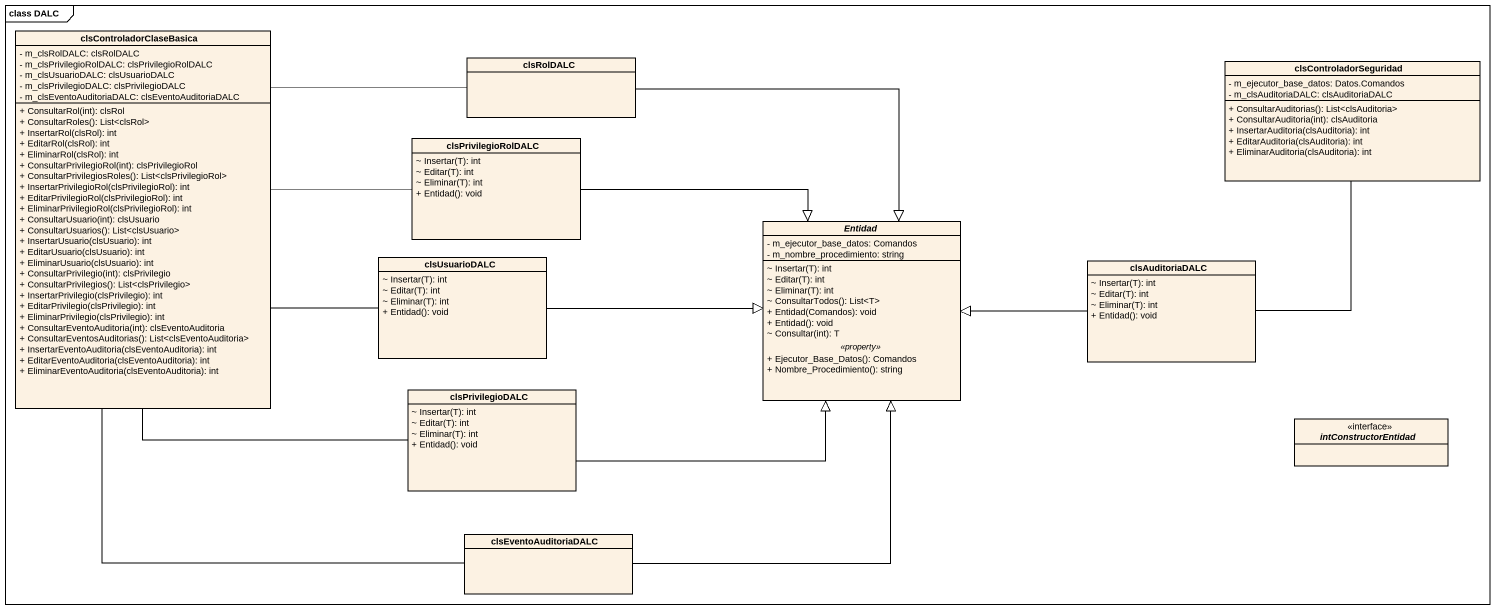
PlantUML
@startuml
mainframe class DALC
hide circle
hide empty members
skinparam classAttributeIconSize 0
class clsControladorClaseBasica {
  - m_clsRolDALC: clsRolDALC
  - m_clsPrivilegioRolDALC: clsPrivilegioRolDALC
  - m_clsUsuarioDALC: clsUsuarioDALC
  - m_clsPrivilegioDALC: clsPrivilegioDALC
  - m_clsEventoAuditoriaDALC: clsEventoAuditoriaDALC
  + ConsultarRol(int): clsRol
  + ConsultarRoles(): List<clsRol>
  + InsertarRol(clsRol): int
  + EditarRol(clsRol): int
  + EliminarRol(clsRol): int
  + ConsultarPrivilegioRol(int): clsPrivilegioRol
  + ConsultarPrivilegiosRoles(): List<clsPrivilegioRol>
  + InsertarPrivilegioRol(clsPrivilegioRol): int
  + EditarPrivilegioRol(clsPrivilegioRol): int
  + EliminarPrivilegioRol(clsPrivilegioRol): int
  + ConsultarUsuario(int): clsUsuario
  + ConsultarUsuarios(): List<clsUsuario>
  + InsertarUsuario(clsUsuario): int
  + EditarUsuario(clsUsuario): int
  + EliminarUsuario(clsUsuario): int
  + ConsultarPrivilegio(int): clsPrivilegio
  + ConsultarPrivilegios(): List<clsPrivilegio>
  + InsertarPrivilegio(clsPrivilegio): int
  + EditarPrivilegio(clsPrivilegio): int
  + EliminarPrivilegio(clsPrivilegio): int
  + ConsultarEventoAuditoria(int): clsEventoAuditoria
  + ConsultarEventosAuditorias(): List<clsEventoAuditoria>
  + InsertarEventoAuditoria(clsEventoAuditoria): int
  + EditarEventoAuditoria(clsEventoAuditoria): int
  + EliminarEventoAuditoria(clsEventoAuditoria): int
}
class clsRolDALC
class clsControladorSeguridad {
  - m_ejecutor_base_datos: Datos.Comandos
  - m_clsAuditoriaDALC: clsAuditoriaDALC
  + ConsultarAuditorias(): List<clsAuditoria>
  + ConsultarAuditoria(int): clsAuditoria
  + InsertarAuditoria(clsAuditoria): int
  + EditarAuditoria(clsAuditoria): int
  + EliminarAuditoria(clsAuditoria): int
}
class clsPrivilegioRolDALC {
  ~ Insertar(T): int
  ~ Editar(T): int
  ~ Eliminar(T): int
  + Entidad(): void
}
abstract class Entidad {
  - m_ejecutor_base_datos: Comandos
  - m_nombre_procedimiento: string
  --
  ~ Insertar(T): int
  ~ Editar(T): int
  ~ Eliminar(T): int
  ~ ConsultarTodos(): List<T>
  + Entidad(Comandos): void
  + Entidad(): void
  ~ Consultar(int): T
  .. <<property>> ..
  + Ejecutor_Base_Datos(): Comandos
  + Nombre_Procedimiento(): string
}
class clsUsuarioDALC {
  ~ Insertar(T): int
  ~ Editar(T): int
  ~ Eliminar(T): int
  + Entidad(): void
}
class clsAuditoriaDALC {
  ~ Insertar(T): int
  ~ Editar(T): int
  ~ Eliminar(T): int
  + Entidad(): void
}
class clsPrivilegioDALC {
  ~ Insertar(T): int
  ~ Editar(T): int
  ~ Eliminar(T): int
  + Entidad(): void
}
interface intConstructorEntidad <<interface>>
class clsEventoAuditoriaDALC
clsRolDALC -left- clsControladorClaseBasica
clsRolDALC --|> Entidad
clsPrivilegioRolDALC -left- clsControladorClaseBasica
clsPrivilegioRolDALC -right-|> Entidad
clsUsuarioDALC -left- clsControladorClaseBasica
clsUsuarioDALC -right-|> Entidad
clsAuditoriaDALC -up- clsControladorSeguridad
clsAuditoriaDALC -left-|> Entidad
clsPrivilegioDALC -up- clsControladorClaseBasica
clsPrivilegioDALC -right-|> Entidad
clsEventoAuditoriaDALC -up- clsControladorClaseBasica
clsEventoAuditoriaDALC -up-|> Entidad
@enduml
